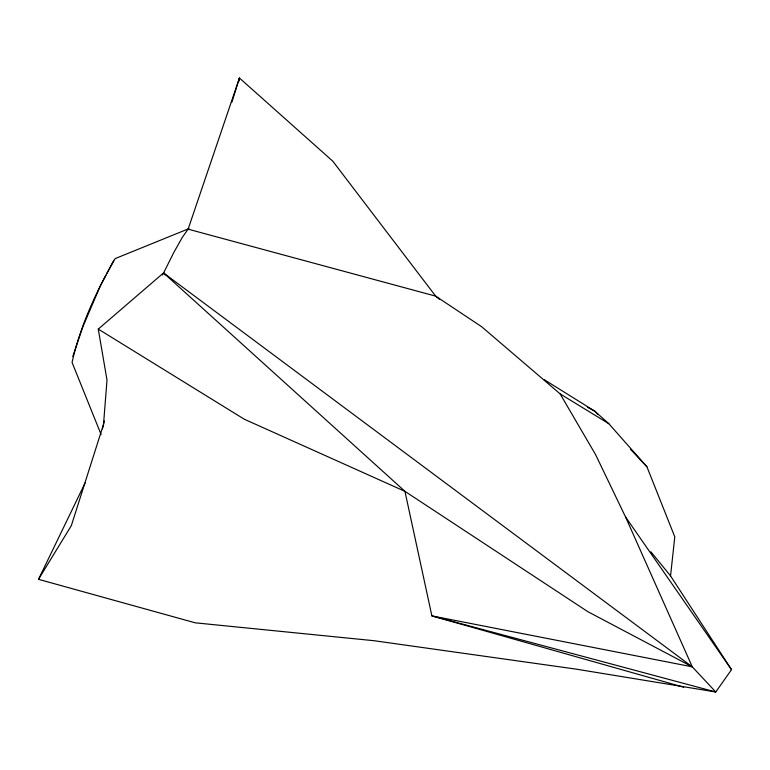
<?xml version="1.0" encoding="UTF-8"?>
<svg xmlns="http://www.w3.org/2000/svg" width="770" height="770" viewBox="0 0 770 770"><rect width="100%" height="100%" fill="white"/><g stroke="black" fill="none" stroke-linecap="round" stroke-linejoin="round"><path stroke-width="1.16" d="M85.095 482.983L38.5 579.319L195.195 622.815L374.095 640.717L576.759 669.226L715.792 691.989L731.5 669.64L670.545 575.902L674.79 536.844L646.906 466.764L608.82 423.702L594.815 411.17L544.101 379.591M238.787 81.533L239.441 78.011L332.784 161.18L435.676 296.142L439.352 299.241M102.448 428.89L104.325 421.007M231.924 102.121L239.441 78.011L188.111 229.152L182.153 237.632L173.77 252.57L162.557 275.025M72.765 356.5L83.064 326.278L100.389 285.747L105.914 275.333M107.011 273.244L113.642 260.741M38.5 579.319L71.321 525.679L103.517 424.414L107.001 380.072L98.271 329.098L163.538 272.927L692.278 666.839L715.792 691.989L431.883 615.885L404.943 491.347L163.538 272.927L165.021 274.823M189.025 228.594L115.125 258.614C96.529 290.762 80.08 326.182 72.072 362.439L101.12 434.578M188.111 229.152L435.676 296.142L481.577 326.663L560.127 393.884L595.557 454.57L625.5 516.882L692.278 666.839L431.883 615.885L683.693 687.215M587.452 407.282L594.815 411.17L598.069 414.645M692.278 666.839L587.895 611.698L404.943 491.347L244.321 419.236L98.271 329.098M560.127 393.884L608.82 423.702M630.63 449.391L646.906 466.764M650.862 551.763L670.545 575.902M625.5 516.882L731.5 669.64"/></g></svg>
